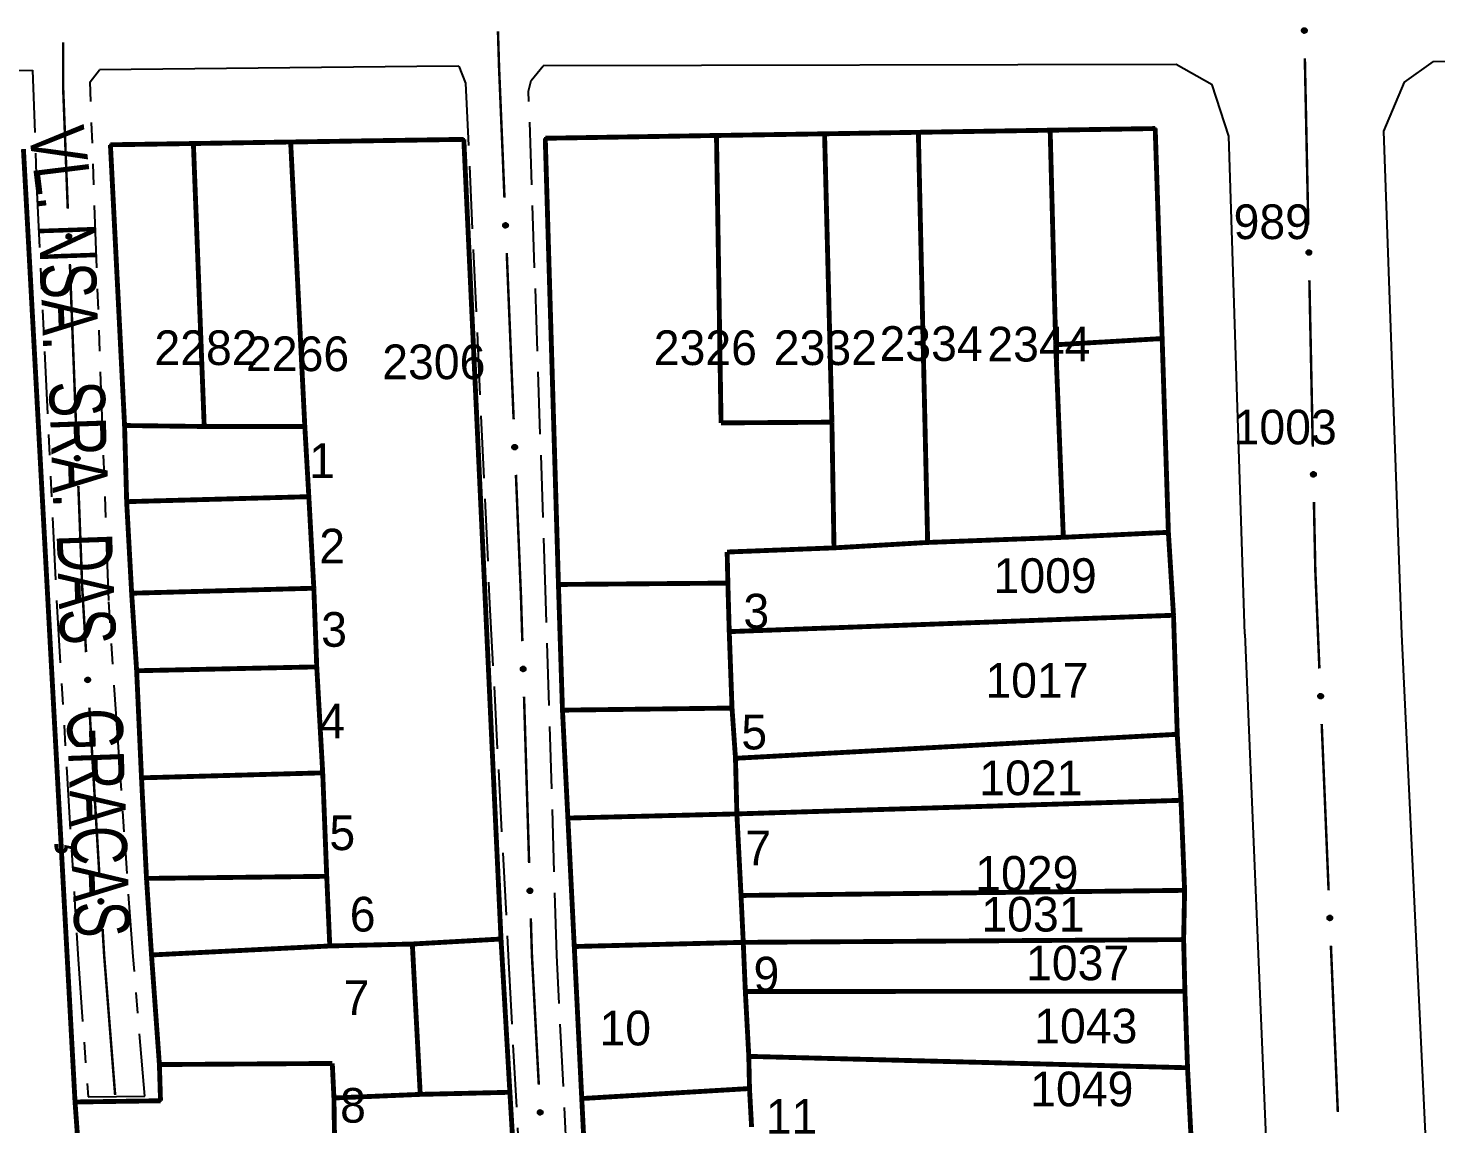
# Model space of a CAD drawing. Extents: x 202481 to 204056, y 4838981 to 4840330.
# Drawn here: x 203008.7 to 203110.2, y 4839804.8 to 4839883.8 of the extents above; entities that cross this region are included whole.
import ezdxf
from ezdxf.enums import TextEntityAlignment as Align

# ---------------------------------------------------------------- set-up
doc = ezdxf.new("R2010")
doc.units = 0
doc.header["$LTSCALE"] = 1.5
doc.header["$MEASUREMENT"] = 0
doc.linetypes.add('TRACO_11', pattern=[8, 3, -1, 3, -1])
doc.linetypes.add('TRACO_25', pattern=[8, 3, -1, 1, -1, 1, -1])
for name, color, linetype in [('CD_MALHA_LOTES', 7, 'CONTINUOUS'), ('RU-QUADRA', 210, 'CONTINUOUS'), ('SV-EIXO-RUA-N-PAV', 6, 'CONTINUOUS'), ('SV-EIXO-RUA-PAV', 20, 'CONTINUOUS'), ('SV-RUA-NAO-PAV', 7, 'CONTINUOUS'), ('SV-RUA-PAVIM', 7, 'CONTINUOUS'), ('SV-TXT-RUA-N-PAV', 7, 'CONTINUOUS'), ('Th_NmrPort', 1, 'CONTINUOUS')]:
    doc.layers.add(name, color=color, linetype=linetype)
doc.styles.add('ARIAL', font='ARIAL.SHX')

msp = doc.modelspace()

# ---------------------------------------------------------------- linework, layer by layer
at = {"layer": 'CD_MALHA_LOTES', "linetype": 'Continuous', "const_width": 0.35, "flags": 128}
for points in [[(203066.12, 4839876.16), (203072.88, 4839876.27)], [(203072.88, 4839876.27), (203082.38, 4839876.42)], [(203073.55, 4839846.7), (203072.88, 4839876.27)], [(203082.38, 4839876.42), (203089.95, 4839876.54)], [(203082.78, 4839860.95), (203082.38, 4839876.42)], [(203089.95, 4839876.54), (203090.45, 4839861.4)], [(203014.65, 4839875.37), (203020.63, 4839875.46)], [(203015.67, 4839855.13), (203014.65, 4839875.37)], [(203020.63, 4839875.46), (203027.64, 4839875.57)], [(203021.41, 4839855.06), (203020.63, 4839875.46)], [(203027.64, 4839875.57), (203040.12, 4839875.76)], [(203028.66, 4839855.06), (203027.64, 4839875.57)], [(203040.12, 4839875.76), (203042.8, 4839818.11)], [(203045.99, 4839875.84), (203058.33, 4839876.04)], [(203046.94, 4839843.67), (203045.99, 4839875.84)], [(203058.33, 4839876.04), (203066.12, 4839876.16)], [(203058.66, 4839855.32), (203058.33, 4839876.04)], [(203066.65, 4839855.37), (203066.12, 4839876.16)], [(203008.38, 4839875.06), (203012.1, 4839806.36)], [(203082.78, 4839860.95), (203090.45, 4839861.4)], [(203090.45, 4839861.4), (203090.9, 4839847.43)], [(203083.33, 4839847.07), (203082.78, 4839860.95)], [(203015.82, 4839849.64), (203015.67, 4839855.13)], [(203015.67, 4839855.13), (203021.41, 4839855.06)], [(203028.66, 4839855.06), (203021.41, 4839855.06)], [(203028.95, 4839850), (203028.66, 4839855.06)], [(203066.65, 4839855.37), (203058.66, 4839855.32)], [(203066.8, 4839846.31), (203066.65, 4839855.37)], [(203015.82, 4839849.64), (203028.95, 4839850)], [(203029.31, 4839843.4), (203028.95, 4839850)], [(203016.18, 4839843.04), (203015.82, 4839849.64)], [(203083.33, 4839847.07), (203073.55, 4839846.7)], [(203090.9, 4839847.43), (203083.33, 4839847.07)], [(203090.9, 4839847.43), (203091.27, 4839841.45)], [(203059.1, 4839846.01), (203066.8, 4839846.31)], [(203059.15, 4839843.77), (203059.1, 4839846.01)], [(203073.55, 4839846.7), (203066.8, 4839846.31)], [(203046.94, 4839843.67), (203059.15, 4839843.77)], [(203059.25, 4839840.27), (203059.15, 4839843.77)], [(203016.18, 4839843.04), (203029.31, 4839843.4)], [(203016.54, 4839837.45), (203016.18, 4839843.04)], [(203029.52, 4839837.73), (203029.31, 4839843.4)], [(203047.23, 4839834.61), (203046.94, 4839843.67)], [(203059.25, 4839840.27), (203091.27, 4839841.45)], [(203091.27, 4839841.45), (203091.54, 4839832.87)], [(203059.45, 4839834.76), (203059.25, 4839840.27)], [(203016.54, 4839837.45), (203029.52, 4839837.73)], [(203029.95, 4839830.09), (203029.52, 4839837.73)], [(203016.89, 4839829.73), (203016.54, 4839837.45)], [(203047.23, 4839834.61), (203059.45, 4839834.76)], [(203059.7, 4839831.14), (203059.45, 4839834.76)], [(203047.62, 4839826.83), (203047.23, 4839834.61)], [(203059.7, 4839831.14), (203091.54, 4839832.87)], [(203091.54, 4839832.87), (203091.81, 4839828.11)], [(203059.8, 4839827.13), (203059.7, 4839831.14)], [(203016.89, 4839829.73), (203029.95, 4839830.09)], [(203017.25, 4839822.48), (203016.89, 4839829.73)], [(203030.24, 4839822.63), (203029.95, 4839830.09)], [(203059.8, 4839827.13), (203091.81, 4839828.11)], [(203091.81, 4839828.11), (203092.07, 4839821.62)], [(203047.62, 4839826.83), (203059.8, 4839827.13)], [(203048.08, 4839817.57), (203047.62, 4839826.83)], [(203060.1, 4839821.25), (203059.8, 4839827.13)], [(203017.25, 4839822.48), (203030.24, 4839822.63)], [(203017.61, 4839816.96), (203017.25, 4839822.48)], [(203030.46, 4839817.61), (203030.24, 4839822.63)], [(203060.1, 4839821.25), (203092.07, 4839821.62)], [(203092.07, 4839821.62), (203092, 4839818.07)], [(203060.26, 4839817.87), (203060.1, 4839821.25)], [(203017.61, 4839816.96), (203030.46, 4839817.61)], [(203036.41, 4839817.75), (203030.46, 4839817.61)], [(203036.41, 4839817.75), (203042.8, 4839818.11)], [(203036.98, 4839806.91), (203036.41, 4839817.75)], [(203042.8, 4839818.11), (203043.44, 4839807.06)], [(203048.08, 4839817.57), (203060.26, 4839817.87)], [(203048.62, 4839806.61), (203048.08, 4839817.57)], [(203060.26, 4839817.87), (203092, 4839818.07)], [(203060.41, 4839814.33), (203060.26, 4839817.87)], [(203092, 4839818.07), (203092.09, 4839814.34)], [(203018.18, 4839809.06), (203017.61, 4839816.96)], [(203060.41, 4839814.33), (203092.09, 4839814.34)], [(203060.66, 4839809.65), (203060.41, 4839814.33)], [(203092.09, 4839814.34), (203092.28, 4839808.83)], [(203060.71, 4839807.33), (203060.66, 4839809.65)], [(203060.66, 4839809.65), (203092.28, 4839808.83)], [(203030.64, 4839809.14), (203018.18, 4839809.06)], [(203018.26, 4839806.45), (203018.18, 4839809.06)], [(203030.76, 4839806.65), (203030.64, 4839809.14)], [(203092.28, 4839808.83), (203092.53, 4839803.86)], [(203048.62, 4839806.61), (203060.71, 4839807.33)], [(203060.86, 4839804.56), (203060.71, 4839807.33)], [(203012.1, 4839806.36), (203018.26, 4839806.45)], [(203012.29, 4839803.72), (203012.1, 4839806.36)], [(203030.76, 4839806.65), (203036.98, 4839806.91)], [(203030.8, 4839803.84), (203030.76, 4839806.65)], [(203043.44, 4839807.06), (203036.98, 4839806.91)], [(203043.44, 4839807.06), (203043.94, 4839798.6)], [(203049.01, 4839798.85), (203048.62, 4839806.61)]]:
    msp.add_lwpolyline(points, dxfattribs=at)
at = {"layer": 'RU-QUADRA', "linetype": 'Continuous', "const_width": 0.18, "flags": 128}
for points in [[(203049.01, 4839798.85), (203048.62, 4839806.61), (203048.08, 4839817.57), (203047.62, 4839826.83), (203047.23, 4839834.61), (203046.94, 4839843.67), (203045.99, 4839875.84), (203058.33, 4839876.04), (203066.12, 4839876.16), (203072.88, 4839876.27), (203082.38, 4839876.42), (203089.97, 4839876.54), (203090.45, 4839861.4), (203090.9, 4839847.43), (203091.27, 4839841.45), (203091.54, 4839832.87), (203091.81, 4839828.11), (203092.07, 4839821.62), (203092, 4839818.07), (203092.09, 4839814.34), (203092.28, 4839808.83), (203092.53, 4839803.86)], [(203008.38, 4839875.06), (203012.1, 4839806.36), (203018.26, 4839806.45), (203018.18, 4839809.06), (203017.61, 4839816.96), (203017.25, 4839822.48), (203016.89, 4839829.73), (203016.54, 4839837.45), (203016.18, 4839843.04), (203015.82, 4839849.64), (203015.67, 4839855.13), (203014.65, 4839875.37), (203020.63, 4839875.46), (203027.64, 4839875.57), (203040.12, 4839875.76), (203042.8, 4839818.11), (203043.44, 4839807.06), (203043.94, 4839798.6)]]:
    msp.add_lwpolyline(points, dxfattribs=at)
at = {"layer": 'SV-EIXO-RUA-N-PAV', "const_width": 0.18}
for points in [[(203011.24, 4839879.56), (203011.24, 4839882.755597)], [(203011.270677, 4839878.756182), (203011.24, 4839879.56)], [(203011.575764, 4839870.762002), (203011.270677, 4839878.756182)], [(203012.18594, 4839854.773641), (203011.728308, 4839866.764911)], [(203012.62, 4839843.4), (203012.338483, 4839850.77655)], [(203012.6568, 4839842.783017), (203012.62, 4839843.4)], [(203012.894957, 4839838.790113), (203012.6568, 4839842.783017)], [(203013.847587, 4839822.818498), (203013.133115, 4839834.797209)], [(203014.2, 4839816.91), (203014.085744, 4839818.825594)], [(203014.206348, 4839816.829247), (203014.2, 4839816.91)], [(203014.99, 4839806.86), (203014.206348, 4839816.829247)]]:
    msp.add_lwpolyline(points, dxfattribs=at)
at = {"layer": 'SV-EIXO-RUA-N-PAV'}
for points in [[(203011.547515, 4839868.615682), (203011.511171, 4839868.64841), (203011.486627, 4839868.68397), (203011.474692, 4839868.719521), (203011.472338, 4839868.753686), (203011.473865, 4839868.78891), (203011.483241, 4839868.824083), (203011.502294, 4839868.860816), (203011.534868, 4839868.897505), (203011.572949, 4839868.920254), (203011.607176, 4839868.933819), (203011.64266, 4839868.938326), (203011.676853, 4839868.936268), (203011.713067, 4839868.925321), (203011.750104, 4839868.905649), (203011.786204, 4839868.872001), (203011.810027, 4839868.836974), (203011.820668, 4839868.802285), (203011.824972, 4839868.766583), (203011.822981, 4839868.730641), (203011.813579, 4839868.696168), (203011.793706, 4839868.658913), (203011.760023, 4839868.623722), (203011.725359, 4839868.599563), (203011.690828, 4839868.588438), (203011.655584, 4839868.584991), (203011.620236, 4839868.586094), (203011.584487, 4839868.594047), (203011.547515, 4839868.615682)], [(203012.15769, 4839852.627321), (203012.121346, 4839852.660049), (203012.096802, 4839852.695609), (203012.084868, 4839852.73116), (203012.082513, 4839852.765325), (203012.084041, 4839852.800549), (203012.093416, 4839852.835722), (203012.112469, 4839852.872455), (203012.145044, 4839852.909144), (203012.183124, 4839852.931893), (203012.217351, 4839852.945458), (203012.252835, 4839852.949965), (203012.287029, 4839852.947907), (203012.323243, 4839852.93696), (203012.36028, 4839852.917288), (203012.396379, 4839852.88364), (203012.420202, 4839852.848614), (203012.430843, 4839852.813924), (203012.435148, 4839852.778222), (203012.433157, 4839852.74228), (203012.423755, 4839852.707807), (203012.403881, 4839852.670552), (203012.370198, 4839852.635361), (203012.335535, 4839852.611202), (203012.301004, 4839852.600077), (203012.26576, 4839852.59663), (203012.230412, 4839852.597733), (203012.194662, 4839852.605686), (203012.15769, 4839852.627321)], [(203012.912705, 4839836.643681), (203012.875668, 4839836.675623), (203012.850368, 4839836.710648), (203012.837674, 4839836.745935), (203012.834588, 4839836.780042), (203012.835361, 4839836.815291), (203012.84398, 4839836.850657), (203012.862242, 4839836.88779), (203012.894023, 4839836.925168), (203012.931607, 4839836.948728), (203012.965536, 4839836.963023), (203013.000915, 4839836.968289), (203013.035145, 4839836.966965), (203013.071585, 4839836.956796), (203013.109035, 4839836.937923), (203013.145847, 4839836.905056), (203013.170415, 4839836.870548), (203013.181797, 4839836.836094), (203013.186865, 4839836.800493), (203013.185645, 4839836.764516), (203013.176984, 4839836.729849), (203013.157913, 4839836.692177), (203013.124992, 4839836.656273), (203013.090854, 4839836.631376), (203013.05657, 4839836.619514), (203013.021407, 4839836.615313), (203012.986044, 4839836.615658), (203012.950133, 4839836.622843), (203012.912705, 4839836.643681)], [(203013.865335, 4839820.672066), (203013.828297, 4839820.704007), (203013.802997, 4839820.739033), (203013.790304, 4839820.77432), (203013.787217, 4839820.808427), (203013.78799, 4839820.843675), (203013.79661, 4839820.879041), (203013.814871, 4839820.916174), (203013.846652, 4839820.953553), (203013.884236, 4839820.977112), (203013.918165, 4839820.991408), (203013.953544, 4839820.996674), (203013.987774, 4839820.995349), (203014.024214, 4839820.985181), (203014.061664, 4839820.966307), (203014.098476, 4839820.933441), (203014.123045, 4839820.898932), (203014.134426, 4839820.864479), (203014.139495, 4839820.828877), (203014.138275, 4839820.792901), (203014.129613, 4839820.758234), (203014.110542, 4839820.720561), (203014.077622, 4839820.684658), (203014.043484, 4839820.659761), (203014.009199, 4839820.647899), (203013.974037, 4839820.643698), (203013.938673, 4839820.644043), (203013.902762, 4839820.651227), (203013.865335, 4839820.672066)]]:
    msp.add_lwpolyline(points, close=True, dxfattribs=at)
for points in [[(203011.486627, 4839868.68397), (203011.473865, 4839868.78891)], [(203011.497092, 4839868.668621), (203011.479877, 4839868.797688)], [(203011.511171, 4839868.64841), (203011.483241, 4839868.824083)], [(203011.528442, 4839868.634314), (203011.49347, 4839868.835075)], [(203011.547515, 4839868.615682), (203011.502294, 4839868.860816)], [(203011.567766, 4839868.605773), (203011.520595, 4839868.875711)], [(203011.584487, 4839868.594047), (203011.534868, 4839868.897505)], [(203011.602323, 4839868.594802), (203011.553643, 4839868.904282)], [(203011.620236, 4839868.586094), (203011.572949, 4839868.920254)], [(203011.636671, 4839868.589286), (203011.58847, 4839868.921997)], [(203011.655584, 4839868.584991), (203011.607176, 4839868.933819)], [(203011.673538, 4839868.589327), (203011.627596, 4839868.934415)], [(203011.690828, 4839868.588438), (203011.64266, 4839868.938326)], [(203011.70873, 4839868.597498), (203011.660373, 4839868.9343)], [(203011.725359, 4839868.599563), (203011.676853, 4839868.936268)], [(203011.743609, 4839868.61385), (203011.696189, 4839868.926108)], [(203011.760023, 4839868.623722), (203011.713067, 4839868.925321)], [(203011.775189, 4839868.645096), (203011.732213, 4839868.912463)], [(203011.793706, 4839868.658913), (203011.750104, 4839868.905649)], [(203011.801055, 4839868.682952), (203011.768914, 4839868.881091)], [(203011.813579, 4839868.696168), (203011.786204, 4839868.872001)], [(203011.81748, 4839868.717717), (203011.798849, 4839868.848095)], [(203011.822981, 4839868.730641), (203011.810027, 4839868.836974)], [(203012.096802, 4839852.695609), (203012.084041, 4839852.800549)], [(203012.107267, 4839852.68026), (203012.090052, 4839852.809327)], [(203012.121346, 4839852.660049), (203012.093416, 4839852.835722)], [(203012.138618, 4839852.645953), (203012.103646, 4839852.846715)], [(203012.15769, 4839852.627321), (203012.112469, 4839852.872455)], [(203012.177941, 4839852.617412), (203012.130771, 4839852.88735)], [(203012.194662, 4839852.605686), (203012.145044, 4839852.909144)], [(203012.212498, 4839852.606441), (203012.163818, 4839852.915921)], [(203012.230412, 4839852.597733), (203012.183124, 4839852.931893)], [(203012.246846, 4839852.600925), (203012.198645, 4839852.933637)], [(203012.26576, 4839852.59663), (203012.217351, 4839852.945458)], [(203012.283714, 4839852.600966), (203012.237772, 4839852.946054)], [(203012.301004, 4839852.600077), (203012.252835, 4839852.949965)], [(203012.318905, 4839852.609137), (203012.270548, 4839852.945939)], [(203012.335535, 4839852.611202), (203012.287029, 4839852.947907)], [(203012.353785, 4839852.625489), (203012.306364, 4839852.937747)], [(203012.370198, 4839852.635361), (203012.323243, 4839852.93696)], [(203012.385365, 4839852.656735), (203012.342389, 4839852.924102)], [(203012.403881, 4839852.670552), (203012.36028, 4839852.917288)], [(203012.41123, 4839852.694591), (203012.379089, 4839852.89273)], [(203012.423755, 4839852.707807), (203012.396379, 4839852.88364)], [(203012.427655, 4839852.729356), (203012.409024, 4839852.859734)], [(203012.433157, 4839852.74228), (203012.420202, 4839852.848614)], [(203012.861159, 4839836.695527), (203012.841182, 4839836.824195)], [(203012.875668, 4839836.675623), (203012.84398, 4839836.850657)], [(203012.893238, 4839836.6619), (203012.853972, 4839836.861866)], [(203012.912705, 4839836.643681), (203012.862242, 4839836.88779)], [(203012.933164, 4839836.634208), (203012.88022, 4839836.903073)], [(203012.950133, 4839836.622843), (203012.894023, 4839836.925168)], [(203012.967948, 4839836.62398), (203012.912648, 4839836.932346)], [(203012.986044, 4839836.615658), (203012.931607, 4839836.948728)], [(203013.002407, 4839836.619201), (203012.947087, 4839836.950804)], [(203013.021407, 4839836.615313), (203012.965536, 4839836.963023)], [(203013.039265, 4839836.620032), (203012.985938, 4839836.964056)], [(203013.05657, 4839836.619514), (203013.000915, 4839836.968289)], [(203013.074273, 4839836.628955), (203013.01871, 4839836.964644)], [(203013.090854, 4839836.631376), (203013.035145, 4839836.966965)], [(203013.108794, 4839836.646051), (203013.054693, 4839836.957222)], [(203013.124992, 4839836.656273), (203013.071585, 4839836.956796)], [(203013.139697, 4839836.677967), (203013.091002, 4839836.944351)], [(203013.157913, 4839836.692177), (203013.109035, 4839836.937923)], [(203013.164746, 4839836.716368), (203013.128366, 4839836.913773)], [(203013.176984, 4839836.729849), (203013.145847, 4839836.905056)], [(203013.180422, 4839836.751477), (203013.159001, 4839836.881426)], [(203013.185645, 4839836.764516), (203013.170415, 4839836.870548)], [(203012.850368, 4839836.710648), (203012.835361, 4839836.815291)], [(203013.802997, 4839820.739033), (203013.78799, 4839820.843675)], [(203013.813789, 4839820.723912), (203013.793812, 4839820.85258)], [(203013.828297, 4839820.704007), (203013.79661, 4839820.879041)], [(203013.845867, 4839820.690284), (203013.806601, 4839820.890251)], [(203013.865335, 4839820.672066), (203013.814871, 4839820.916174)], [(203013.885793, 4839820.662593), (203013.832849, 4839820.931458)], [(203013.902762, 4839820.651227), (203013.846652, 4839820.953553)], [(203013.920577, 4839820.652365), (203013.865277, 4839820.960731)], [(203013.938673, 4839820.644043), (203013.884236, 4839820.977112)], [(203013.955036, 4839820.647586), (203013.899717, 4839820.979188)], [(203013.974037, 4839820.643698), (203013.918165, 4839820.991408)], [(203013.991894, 4839820.648417), (203013.938568, 4839820.992441)], [(203014.009199, 4839820.647899), (203013.953544, 4839820.996674)], [(203014.026902, 4839820.65734), (203013.97134, 4839820.993029)], [(203014.043484, 4839820.659761), (203013.987774, 4839820.995349)], [(203014.061423, 4839820.674435), (203014.007323, 4839820.985606)], [(203014.077622, 4839820.684658), (203014.024214, 4839820.985181)], [(203014.092326, 4839820.706351), (203014.043631, 4839820.972736)], [(203014.110542, 4839820.720561), (203014.061664, 4839820.966307)], [(203014.117375, 4839820.744753), (203014.080996, 4839820.942157)], [(203014.129613, 4839820.758234), (203014.098476, 4839820.933441)], [(203014.133051, 4839820.779862), (203014.111631, 4839820.909811)], [(203014.138275, 4839820.792901), (203014.123045, 4839820.898932)]]:
    msp.add_lwpolyline(points, dxfattribs=at)
at = {"layer": 'SV-EIXO-RUA-PAV', "const_width": 0.18}
for points in [[(203042.66, 4839880.95), (203042.581736, 4839883.548357)], [(203100.735682, 4839881.600175), (203100.980936, 4839869.602682)], [(203042.676571, 4839880.549879), (203042.66, 4839880.95)], [(203043.048991, 4839871.557587), (203042.676571, 4839880.549879)], [(203043.711071, 4839855.571292), (203043.214511, 4839867.561013)], [(203101.062688, 4839865.603517), (203101.307942, 4839853.606024)], [(203044.24, 4839842.8), (203043.876591, 4839851.574718)], [(203101.389693, 4839849.606859), (203101.471445, 4839845.607695)], [(203101.471445, 4839845.607695), (203101.49, 4839844.7)], [(203101.49, 4839844.7), (203101.784121, 4839837.613986)], [(203044.246642, 4839842.582341), (203044.24, 4839842.8)], [(203044.33814, 4839839.583737), (203044.246642, 4839842.582341)], [(203044.826132, 4839823.59118), (203044.460138, 4839835.585598)], [(203101.950008, 4839833.617427), (203102.447667, 4839821.627751)], [(203045.03, 4839816.91), (203044.94813, 4839819.593041)], [(203102.613553, 4839817.631192), (203103.111213, 4839805.641516)], [(203045.046741, 4839816.594734), (203045.03, 4839816.91)], [(203045.523992, 4839807.607397), (203045.046741, 4839816.594734)]]:
    msp.add_lwpolyline(points, dxfattribs=at)
at = {"layer": 'SV-EIXO-RUA-PAV'}
for points in [[(203100.801927, 4839883.745658), (203100.837687, 4839883.712292), (203100.861597, 4839883.676303), (203100.872901, 4839883.640546), (203100.87465, 4839883.606345), (203100.872499, 4839883.571154), (203100.862502, 4839883.536152), (203100.842802, 4839883.499762), (203100.809583, 4839883.463655), (203100.771106, 4839883.441584), (203100.736643, 4839883.428627), (203100.701085, 4839883.42475), (203100.666934, 4839883.427412), (203100.630919, 4839883.438999), (203100.594236, 4839883.459323), (203100.558738, 4839883.493605), (203100.535539, 4839883.529048), (203100.525514, 4839883.56392), (203100.521842, 4839883.599693), (203100.524469, 4839883.635594), (203100.53448, 4839883.669896), (203100.55501, 4839883.706793), (203100.58931, 4839883.741381), (203100.624397, 4839883.764923), (203100.659119, 4839883.775435), (203100.694419, 4839883.778257), (203100.729741, 4839883.776529), (203100.765344, 4839883.767945), (203100.801927, 4839883.745658)], [(203043.02771, 4839869.411188), (203042.99126, 4839869.443797), (203042.9666, 4839869.479277), (203042.954551, 4839869.514789), (203042.952085, 4839869.548946), (203042.953499, 4839869.584175), (203042.96276, 4839869.619379), (203042.981693, 4839869.656173), (203043.014149, 4839869.692968), (203043.052155, 4839869.71584), (203043.086338, 4839869.729517), (203043.121807, 4839869.734138), (203043.156007, 4839869.732192), (203043.192256, 4839869.721362), (203043.229357, 4839869.701811), (203043.265566, 4839869.66828), (203043.289502, 4839869.633331), (203043.300256, 4839869.598676), (203043.304676, 4839869.562989), (203043.302802, 4839869.52704), (203043.293512, 4839869.492536), (203043.273759, 4839869.455217), (203043.240191, 4839869.419918), (203043.205606, 4839869.395646), (203043.171111, 4839869.384409), (203043.135879, 4839869.380848), (203043.100527, 4839869.381836), (203043.064752, 4839869.389672), (203043.02771, 4839869.411188)], [(203101.128933, 4839867.749), (203101.164692, 4839867.715634), (203101.188603, 4839867.679645), (203101.199906, 4839867.643888), (203101.201656, 4839867.609687), (203101.199504, 4839867.574496), (203101.189508, 4839867.539494), (203101.169807, 4839867.503104), (203101.136588, 4839867.466997), (203101.098111, 4839867.444926), (203101.063649, 4839867.431969), (203101.028091, 4839867.428092), (203100.993939, 4839867.430754), (203100.957925, 4839867.442341), (203100.921242, 4839867.462665), (203100.885744, 4839867.496947), (203100.862544, 4839867.53239), (203100.85252, 4839867.567262), (203100.848848, 4839867.603035), (203100.851475, 4839867.638936), (203100.861486, 4839867.673238), (203100.882016, 4839867.710135), (203100.916316, 4839867.744723), (203100.951402, 4839867.768265), (203100.986125, 4839867.778777), (203101.021424, 4839867.781599), (203101.056747, 4839867.779871), (203101.09235, 4839867.771287), (203101.128933, 4839867.749)], [(203043.68979, 4839853.424892), (203043.65334, 4839853.457502), (203043.62868, 4839853.492982), (203043.616631, 4839853.528494), (203043.614165, 4839853.562651), (203043.615578, 4839853.597879), (203043.62484, 4839853.633083), (203043.643773, 4839853.669878), (203043.676229, 4839853.706672), (203043.714235, 4839853.729545), (203043.748418, 4839853.743221), (203043.783887, 4839853.747842), (203043.818087, 4839853.745896), (203043.854336, 4839853.735067), (203043.891437, 4839853.715515), (203043.927645, 4839853.681985), (203043.951582, 4839853.647035), (203043.962335, 4839853.612381), (203043.966756, 4839853.576693), (203043.964882, 4839853.540745), (203043.955592, 4839853.506241), (203043.935839, 4839853.468921), (203043.902271, 4839853.433622), (203043.867686, 4839853.40935), (203043.833191, 4839853.398113), (203043.797958, 4839853.394552), (203043.762607, 4839853.39554), (203043.726832, 4839853.403377), (203043.68979, 4839853.424892)], [(203101.455939, 4839851.752342), (203101.491698, 4839851.718976), (203101.515609, 4839851.682987), (203101.526912, 4839851.64723), (203101.528661, 4839851.613029), (203101.52651, 4839851.577838), (203101.516513, 4839851.542836), (203101.496813, 4839851.506446), (203101.463594, 4839851.470339), (203101.425117, 4839851.448268), (203101.390654, 4839851.435311), (203101.355096, 4839851.431434), (203101.320945, 4839851.434096), (203101.28493, 4839851.445683), (203101.248247, 4839851.466007), (203101.212749, 4839851.500289), (203101.18955, 4839851.535732), (203101.179525, 4839851.570604), (203101.175853, 4839851.606377), (203101.17848, 4839851.642278), (203101.188491, 4839851.67658), (203101.209021, 4839851.713477), (203101.243322, 4839851.748065), (203101.278408, 4839851.771607), (203101.31313, 4839851.782119), (203101.34843, 4839851.784941), (203101.383753, 4839851.783213), (203101.419356, 4839851.774629), (203101.455939, 4839851.752342)], [(203044.293492, 4839837.437696), (203044.257399, 4839837.470701), (203044.233127, 4839837.506447), (203044.221465, 4839837.542088), (203044.219371, 4839837.57627), (203044.221168, 4839837.611481), (203044.230812, 4839837.646582), (203044.250145, 4839837.683168), (203044.282999, 4839837.719607), (203044.321252, 4839837.742064), (203044.355582, 4839837.755368), (203044.391099, 4839837.759603), (203044.425276, 4839837.757284), (203044.461405, 4839837.746061), (203044.498291, 4839837.726107), (203044.534132, 4839837.692184), (203044.557687, 4839837.656976), (203044.568062, 4839837.622206), (203044.572094, 4839837.586473), (203044.569829, 4839837.550547), (203044.560163, 4839837.516146), (203044.540006, 4839837.479044), (203044.506055, 4839837.444112), (203044.471208, 4839837.420218), (203044.436593, 4839837.409358), (203044.401323, 4839837.40618), (203044.365985, 4839837.407553), (203044.330298, 4839837.415779), (203044.293492, 4839837.437696)], [(203101.971092, 4839835.763828), (203102.007545, 4839835.731222), (203102.032208, 4839835.695744), (203102.044261, 4839835.660234), (203102.04673, 4839835.626077), (203102.045319, 4839835.590848), (203102.036061, 4839835.555644), (203102.017131, 4839835.518847), (203101.984679, 4839835.48205), (203101.946675, 4839835.459174), (203101.912493, 4839835.445494), (203101.877024, 4839835.44087), (203101.842824, 4839835.442813), (203101.806574, 4839835.453639), (203101.769472, 4839835.473187), (203101.73326, 4839835.506714), (203101.70932, 4839835.541661), (203101.698564, 4839835.576315), (203101.69414, 4839835.612002), (203101.696011, 4839835.647951), (203101.705298, 4839835.682456), (203101.725047, 4839835.719777), (203101.758612, 4839835.755079), (203101.793195, 4839835.779354), (203101.827688, 4839835.790594), (203101.862921, 4839835.794159), (203101.898272, 4839835.793174), (203101.934048, 4839835.785341), (203101.971092, 4839835.763828)], [(203044.781484, 4839821.44514), (203044.745391, 4839821.478144), (203044.721119, 4839821.513891), (203044.709457, 4839821.549532), (203044.707363, 4839821.583714), (203044.70916, 4839821.618925), (203044.718804, 4839821.654025), (203044.738137, 4839821.690612), (203044.770991, 4839821.727051), (203044.809244, 4839821.749508), (203044.843574, 4839821.762811), (203044.879092, 4839821.767046), (203044.913268, 4839821.764728), (203044.949397, 4839821.753504), (203044.986283, 4839821.73355), (203045.022124, 4839821.699628), (203045.045679, 4839821.66442), (203045.056055, 4839821.62965), (203045.060086, 4839821.593916), (203045.057821, 4839821.55799), (203045.048156, 4839821.52359), (203045.027998, 4839821.486488), (203044.994047, 4839821.451556), (203044.9592, 4839821.427662), (203044.924585, 4839821.416801), (203044.889316, 4839821.413624), (203044.853977, 4839821.414997), (203044.81829, 4839821.423222), (203044.781484, 4839821.44514)], [(203102.634637, 4839819.777594), (203102.671091, 4839819.744987), (203102.695754, 4839819.70951), (203102.707807, 4839819.673999), (203102.710275, 4839819.639842), (203102.708865, 4839819.604613), (203102.699607, 4839819.569409), (203102.680677, 4839819.532612), (203102.648225, 4839819.495815), (203102.610221, 4839819.472939), (203102.576039, 4839819.459259), (203102.54057, 4839819.454635), (203102.50637, 4839819.456578), (203102.47012, 4839819.467404), (203102.433017, 4839819.486952), (203102.396806, 4839819.520479), (203102.372866, 4839819.555426), (203102.362109, 4839819.59008), (203102.357686, 4839819.625767), (203102.359556, 4839819.661716), (203102.368843, 4839819.696221), (203102.388593, 4839819.733542), (203102.422157, 4839819.768844), (203102.45674, 4839819.793119), (203102.491234, 4839819.804359), (203102.526467, 4839819.807924), (203102.561818, 4839819.806939), (203102.597593, 4839819.799106), (203102.634637, 4839819.777594)], [(203045.527741, 4839805.460895), (203045.490913, 4839805.493078), (203045.465841, 4839805.528268), (203045.453378, 4839805.563636), (203045.450515, 4839805.597763), (203045.451517, 4839805.633005), (203045.460367, 4839805.668314), (203045.478871, 4839805.705328), (203045.510895, 4839805.742498), (203045.548631, 4839805.765812), (203045.582653, 4839805.779886), (203045.618066, 4839805.784921), (203045.652286, 4839805.783373), (203045.688659, 4839805.772967), (203045.725985, 4839805.75385), (203045.762582, 4839805.720744), (203045.786925, 4839805.686076), (203045.798081, 4839805.651549), (203045.802918, 4839805.615915), (203045.801463, 4839805.579948), (203045.792576, 4839805.545338), (203045.77326, 4839805.50779), (203045.740106, 4839805.472102), (203045.705806, 4839805.447429), (203045.671444, 4839805.43579), (203045.636256, 4839805.431819), (203045.600895, 4839805.432394), (203045.565031, 4839805.439813), (203045.527741, 4839805.460895)]]:
    msp.add_lwpolyline(points, close=True, dxfattribs=at)
for points in [[(203100.524469, 4839883.635594), (203100.535539, 4839883.529048)], [(203100.530199, 4839883.648419), (203100.546518, 4839883.517731)], [(203100.53448, 4839883.669896), (203100.558738, 4839883.493605)], [(203100.547237, 4839883.682887), (203100.575864, 4839883.484211)], [(203100.55501, 4839883.706793), (203100.594236, 4839883.459323)], [(203100.573768, 4839883.72028), (203100.612004, 4839883.452194)], [(203100.58931, 4839883.741381), (203100.630919, 4839883.438999)], [(203100.605896, 4839883.750962), (203100.647781, 4839883.437913)], [(203100.624397, 4839883.764923), (203100.666934, 4839883.427412)], [(203100.64106, 4839883.766694), (203100.683446, 4839883.429088)], [(203100.659119, 4839883.775435), (203100.701085, 4839883.42475)], [(203100.676391, 4839883.77424), (203100.716216, 4839883.428393)], [(203100.694419, 4839883.778257), (203100.736643, 4839883.428627)], [(203100.713253, 4839883.773629), (203100.755556, 4839883.440116)], [(203100.729741, 4839883.776529), (203100.771106, 4839883.441584)], [(203100.747498, 4839883.767505), (203100.790691, 4839883.457212)], [(203100.765344, 4839883.767945), (203100.809583, 4839883.463655)], [(203100.781855, 4839883.755924), (203100.824239, 4839883.485194)], [(203100.801927, 4839883.745658), (203100.842802, 4839883.499762)], [(203100.820667, 4839883.726692), (203100.85208, 4839883.525342)], [(203100.837687, 4839883.712292), (203100.862502, 4839883.536152)], [(203100.851406, 4839883.691835), (203100.866333, 4839883.562483)], [(203100.861597, 4839883.676303), (203100.872499, 4839883.571154)], [(203042.9666, 4839869.479277), (203042.953499, 4839869.584175)], [(203042.977115, 4839869.463962), (203042.959481, 4839869.592973)], [(203042.99126, 4839869.443797), (203042.96276, 4839869.619379)], [(203043.008577, 4839869.429757), (203042.972954, 4839869.630404)], [(203043.02771, 4839869.411188), (203042.981693, 4839869.656173)], [(203043.047993, 4839869.401344), (203042.999947, 4839869.671127)], [(203043.064752, 4839869.389672), (203043.014149, 4839869.692968)], [(203043.082585, 4839869.390486), (203043.032901, 4839869.699806)], [(203043.100527, 4839869.381836), (203043.052155, 4839869.71584)], [(203043.116952, 4839869.385081), (203043.067671, 4839869.717634)], [(203043.135879, 4839869.380848), (203043.086338, 4839869.729517)], [(203043.153819, 4839869.385242), (203043.106756, 4839869.730179)], [(203043.171111, 4839869.384409), (203043.121807, 4839869.734138)], [(203043.188983, 4839869.393527), (203043.139533, 4839869.73017)], [(203043.205606, 4839869.395646), (203043.156007, 4839869.732192)], [(203043.22381, 4839869.409992), (203043.175376, 4839869.722095)], [(203043.240191, 4839869.419918), (203043.192256, 4839869.721362)], [(203043.255288, 4839869.441341), (203043.211444, 4839869.708566)], [(203043.273759, 4839869.455217), (203043.229357, 4839869.701811)], [(203043.28103, 4839869.47928), (203043.248246, 4839869.677314)], [(203043.293512, 4839869.492536), (203043.265566, 4839869.66828)], [(203043.297342, 4839869.514098), (203043.278288, 4839869.644416)], [(203043.302802, 4839869.52704), (203043.289502, 4839869.633331)], [(203100.851475, 4839867.638936), (203100.862544, 4839867.53239)], [(203100.857204, 4839867.651761), (203100.873524, 4839867.521073)], [(203100.861486, 4839867.673238), (203100.885744, 4839867.496947)], [(203100.874242, 4839867.686229), (203100.90287, 4839867.487553)], [(203100.882016, 4839867.710135), (203100.921242, 4839867.462665)], [(203100.900774, 4839867.723622), (203100.939009, 4839867.455536)], [(203100.916316, 4839867.744723), (203100.957925, 4839867.442341)], [(203100.932902, 4839867.754304), (203100.974786, 4839867.441255)], [(203100.951402, 4839867.768265), (203100.993939, 4839867.430754)], [(203100.968065, 4839867.770036), (203101.010452, 4839867.43243)], [(203100.986125, 4839867.778777), (203101.028091, 4839867.428092)], [(203101.003396, 4839867.777582), (203101.043221, 4839867.431735)], [(203101.021424, 4839867.781599), (203101.063649, 4839867.431969)], [(203101.040258, 4839867.776971), (203101.082561, 4839867.443458)], [(203101.056747, 4839867.779871), (203101.098111, 4839867.444926)], [(203101.074504, 4839867.770847), (203101.117697, 4839867.460554)], [(203101.09235, 4839867.771287), (203101.136588, 4839867.466997)], [(203101.108861, 4839867.759266), (203101.151245, 4839867.488536)], [(203101.128933, 4839867.749), (203101.169807, 4839867.503104)], [(203101.147673, 4839867.730033), (203101.179085, 4839867.528684)], [(203101.164692, 4839867.715634), (203101.189508, 4839867.539494)], [(203101.178411, 4839867.695177), (203101.193339, 4839867.565825)], [(203101.188603, 4839867.679645), (203101.199504, 4839867.574496)], [(203043.62868, 4839853.492982), (203043.615578, 4839853.597879)], [(203043.639195, 4839853.477667), (203043.621561, 4839853.606677)], [(203043.65334, 4839853.457502), (203043.62484, 4839853.633083)], [(203043.670657, 4839853.443462), (203043.635033, 4839853.644109)], [(203043.68979, 4839853.424892), (203043.643773, 4839853.669878)], [(203043.710073, 4839853.415049), (203043.662026, 4839853.684832)], [(203043.726832, 4839853.403377), (203043.676229, 4839853.706672)], [(203043.744665, 4839853.40419), (203043.694981, 4839853.71351)], [(203043.762607, 4839853.39554), (203043.714235, 4839853.729545)], [(203043.779031, 4839853.398785), (203043.729751, 4839853.731339)], [(203043.797958, 4839853.394552), (203043.748418, 4839853.743221)], [(203043.815898, 4839853.398946), (203043.768836, 4839853.743883)], [(203043.833191, 4839853.398113), (203043.783887, 4839853.747842)], [(203043.851063, 4839853.407231), (203043.801613, 4839853.743875)], [(203043.867686, 4839853.40935), (203043.818087, 4839853.745896)], [(203043.885889, 4839853.423696), (203043.837456, 4839853.735799)], [(203043.902271, 4839853.433622), (203043.854336, 4839853.735067)], [(203043.917368, 4839853.455045), (203043.873524, 4839853.72227)], [(203043.935839, 4839853.468921), (203043.891437, 4839853.715515)], [(203043.94311, 4839853.492985), (203043.910326, 4839853.691018)], [(203043.955592, 4839853.506241), (203043.927645, 4839853.681985)], [(203043.959422, 4839853.527803), (203043.940368, 4839853.65812)], [(203043.964882, 4839853.540745), (203043.951582, 4839853.647035)], [(203101.17848, 4839851.642278), (203101.18955, 4839851.535732)], [(203101.18421, 4839851.655103), (203101.200529, 4839851.524415)], [(203101.188491, 4839851.67658), (203101.212749, 4839851.500289)], [(203101.201248, 4839851.689571), (203101.229876, 4839851.490895)], [(203101.209021, 4839851.713477), (203101.248247, 4839851.466007)], [(203101.227779, 4839851.726964), (203101.266015, 4839851.458878)], [(203101.243322, 4839851.748065), (203101.28493, 4839851.445683)], [(203101.259908, 4839851.757646), (203101.301792, 4839851.444597)], [(203101.278408, 4839851.771607), (203101.320945, 4839851.434096)], [(203101.295071, 4839851.773378), (203101.337457, 4839851.435772)], [(203101.31313, 4839851.782119), (203101.355096, 4839851.431434)], [(203101.330402, 4839851.780924), (203101.370227, 4839851.435077)], [(203101.34843, 4839851.784941), (203101.390654, 4839851.435311)], [(203101.367264, 4839851.780313), (203101.409567, 4839851.4468)], [(203101.383753, 4839851.783213), (203101.425117, 4839851.448268)], [(203101.401509, 4839851.774189), (203101.444702, 4839851.463896)], [(203101.419356, 4839851.774629), (203101.463594, 4839851.470339)], [(203101.435866, 4839851.762608), (203101.47825, 4839851.491878)], [(203101.455939, 4839851.752342), (203101.496813, 4839851.506446)], [(203101.474679, 4839851.733375), (203101.506091, 4839851.532026)], [(203101.491698, 4839851.718976), (203101.516513, 4839851.542836)], [(203101.505417, 4839851.698519), (203101.520344, 4839851.569167)], [(203101.515609, 4839851.682987), (203101.52651, 4839851.577838)], [(203044.233127, 4839837.506447), (203044.221168, 4839837.611481)], [(203044.243475, 4839837.491018), (203044.227246, 4839837.620213)], [(203044.257399, 4839837.470701), (203044.230812, 4839837.646582)], [(203044.274562, 4839837.456473), (203044.241125, 4839837.657496)], [(203044.293492, 4839837.437696), (203044.250145, 4839837.683168)], [(203044.313667, 4839837.427633), (203044.26856, 4839837.697923)], [(203044.330298, 4839837.415779), (203044.282999, 4839837.719607)], [(203044.348138, 4839837.416398), (203044.301825, 4839837.726241)], [(203044.365985, 4839837.407553), (203044.321252, 4839837.742064)], [(203044.382444, 4839837.410619), (203044.336786, 4839837.743689)], [(203044.401323, 4839837.40618), (203044.355582, 4839837.755368)], [(203044.41931, 4839837.410379), (203044.376006, 4839837.755807)], [(203044.436593, 4839837.409358), (203044.391099, 4839837.759603)], [(203044.454563, 4839837.41828), (203044.408781, 4839837.755442)], [(203044.471208, 4839837.420218), (203044.425276, 4839837.757284)], [(203044.489567, 4839837.434365), (203044.444533, 4839837.746977)], [(203044.506055, 4839837.444112), (203044.461405, 4839837.746061)], [(203044.521384, 4839837.465369), (203044.480452, 4839837.733057)], [(203044.540006, 4839837.479044), (203044.498291, 4839837.726107)], [(203044.547538, 4839837.503027), (203044.516912, 4839837.701405)], [(203044.560163, 4839837.516146), (203044.534132, 4839837.692184)], [(203044.564228, 4839837.537665), (203044.546594, 4839837.668182)], [(203044.569829, 4839837.550547), (203044.557687, 4839837.656976)], [(203101.696011, 4839835.647951), (203101.70932, 4839835.541661)], [(203101.701469, 4839835.660893), (203101.720535, 4839835.530578)], [(203101.705298, 4839835.682456), (203101.73326, 4839835.506714)], [(203101.717778, 4839835.695713), (203101.75058, 4839835.497682)], [(203101.725047, 4839835.719777), (203101.769472, 4839835.473187)], [(203101.743517, 4839835.733655), (203101.787385, 4839835.466433)], [(203101.758612, 4839835.755079), (203101.806574, 4839835.453639)], [(203101.774993, 4839835.765007), (203101.823455, 4839835.452908)], [(203101.793195, 4839835.779354), (203101.842824, 4839835.442813)], [(203101.809817, 4839835.781475), (203101.859298, 4839835.444836)], [(203101.827688, 4839835.790594), (203101.877024, 4839835.44087)], [(203101.844981, 4839835.789763), (203101.892075, 4839835.44483)], [(203101.862921, 4839835.794159), (203101.912493, 4839835.445494)], [(203101.881848, 4839835.789927), (203101.93116, 4839835.457378)], [(203101.898272, 4839835.793174), (203101.946675, 4839835.459174)], [(203101.916215, 4839835.784525), (203101.965928, 4839835.47521)], [(203101.934048, 4839835.785341), (203101.984679, 4839835.48205)], [(203101.950808, 4839835.77367), (203101.998879, 4839835.503892)], [(203101.971092, 4839835.763828), (203102.017131, 4839835.518847)], [(203101.990227, 4839835.745261), (203102.025869, 4839835.544617)], [(203102.007545, 4839835.731222), (203102.036061, 4839835.555644)], [(203102.021692, 4839835.711059), (203102.039338, 4839835.58205)], [(203102.032208, 4839835.695744), (203102.045319, 4839835.590848)], [(203044.721119, 4839821.513891), (203044.70916, 4839821.618925)], [(203044.731467, 4839821.498462), (203044.715238, 4839821.627657)], [(203044.745391, 4839821.478144), (203044.718804, 4839821.654025)], [(203044.762554, 4839821.463916), (203044.729117, 4839821.664939)], [(203044.781484, 4839821.44514), (203044.738137, 4839821.690612)], [(203044.801659, 4839821.435076), (203044.756552, 4839821.705366)], [(203044.81829, 4839821.423222), (203044.770991, 4839821.727051)], [(203044.836131, 4839821.423842), (203044.789817, 4839821.733684)], [(203044.853977, 4839821.414997), (203044.809244, 4839821.749508)], [(203044.870436, 4839821.418063), (203044.824779, 4839821.751133)], [(203044.889316, 4839821.413624), (203044.843574, 4839821.762811)], [(203044.907303, 4839821.417822), (203044.863998, 4839821.763251)], [(203044.924585, 4839821.416801), (203044.879092, 4839821.767046)], [(203044.942556, 4839821.425724), (203044.896773, 4839821.762886)], [(203044.9592, 4839821.427662), (203044.913268, 4839821.764728)], [(203044.977559, 4839821.441809), (203044.932526, 4839821.754421)], [(203044.994047, 4839821.451556), (203044.949397, 4839821.753504)], [(203045.009377, 4839821.472813), (203044.968445, 4839821.7405)], [(203045.027998, 4839821.486488), (203044.986283, 4839821.73355)], [(203045.035531, 4839821.51047), (203045.004905, 4839821.708849)], [(203045.048156, 4839821.52359), (203045.022124, 4839821.699628)], [(203045.052221, 4839821.545109), (203045.034587, 4839821.675626)], [(203045.057821, 4839821.55799), (203045.045679, 4839821.66442)], [(203102.359556, 4839819.661716), (203102.372866, 4839819.555426)], [(203102.365015, 4839819.674658), (203102.384081, 4839819.544343)], [(203102.368843, 4839819.696221), (203102.396806, 4839819.520479)], [(203102.381324, 4839819.709478), (203102.414126, 4839819.511447)], [(203102.388593, 4839819.733542), (203102.433017, 4839819.486952)], [(203102.407063, 4839819.74742), (203102.450931, 4839819.480198)], [(203102.422157, 4839819.768844), (203102.47012, 4839819.467404)], [(203102.438538, 4839819.778772), (203102.487001, 4839819.466673)], [(203102.45674, 4839819.793119), (203102.50637, 4839819.456578)], [(203102.473363, 4839819.79524), (203102.522844, 4839819.458601)], [(203102.491234, 4839819.804359), (203102.54057, 4839819.454635)], [(203102.508527, 4839819.803528), (203102.555621, 4839819.458596)], [(203102.526467, 4839819.807924), (203102.576039, 4839819.459259)], [(203102.545394, 4839819.803692), (203102.594705, 4839819.471143)], [(203102.561818, 4839819.806939), (203102.610221, 4839819.472939)], [(203102.57976, 4839819.79829), (203102.629473, 4839819.488975)], [(203102.597593, 4839819.799106), (203102.648225, 4839819.495815)], [(203102.614354, 4839819.787435), (203102.662425, 4839819.517657)], [(203102.634637, 4839819.777594), (203102.680677, 4839819.532612)], [(203102.653772, 4839819.759026), (203102.689414, 4839819.558382)], [(203102.671091, 4839819.744987), (203102.699607, 4839819.569409)], [(203102.685237, 4839819.724824), (203102.702883, 4839819.595815)], [(203102.695754, 4839819.70951), (203102.708865, 4839819.604613)], [(203045.465841, 4839805.528268), (203045.451517, 4839805.633005)], [(203045.476534, 4839805.513076), (203045.457397, 4839805.641872)], [(203045.490913, 4839805.493078), (203045.460367, 4839805.668314)], [(203045.508393, 4839805.47924), (203045.470432, 4839805.679458)], [(203045.527741, 4839805.460895), (203045.478871, 4839805.705328)], [(203045.548137, 4839805.451289), (203045.496948, 4839805.720493)], [(203045.565031, 4839805.439813), (203045.510895, 4839805.742498)], [(203045.582854, 4839805.440834), (203045.529566, 4839805.749554)], [(203045.600895, 4839805.432394), (203045.548631, 4839805.765812)], [(203045.617281, 4839805.43583), (203045.564125, 4839805.767787)], [(203045.636256, 4839805.431819), (203045.582653, 4839805.779886)], [(203045.654143, 4839805.436421), (203045.603062, 4839805.780786)], [(203045.671444, 4839805.43579), (203045.618066, 4839805.784921)], [(203045.689209, 4839805.445116), (203045.635837, 4839805.78116)], [(203045.705806, 4839805.447429), (203045.652286, 4839805.783373)], [(203045.723841, 4839805.461986), (203045.671771, 4839805.773503)], [(203045.740106, 4839805.472102), (203045.688659, 4839805.772967)], [(203045.754951, 4839805.4937), (203045.707994, 4839805.760396)], [(203045.77326, 4839805.50779), (203045.725985, 4839805.75385)], [(203045.78025, 4839805.531937), (203045.745159, 4839805.729575)], [(203045.792576, 4839805.545338), (203045.762582, 4839805.720744)], [(203045.796155, 4839805.566943), (203045.775582, 4839805.697029)], [(203045.801463, 4839805.579948), (203045.786925, 4839805.686076)]]:
    msp.add_lwpolyline(points, dxfattribs=at)
at = {"layer": 'SV-RUA-NAO-PAV', "linetype": 'TRACO_25'}
msp.add_polyline3d([(203009.04, 4839880.75, 5.52), (203009.32, 4839872.46, 5.52), (203010.77, 4839842.51, 5.52), (203012.32, 4839816.66, 5.52), (203013.04, 4839806.73, 5.52), (203017.14, 4839806.79, 5.52), (203016.28, 4839816.85, 5.52), (203015.22, 4839831.93, 5.52), (203014.54, 4839842.51, 5.52), (203013.19, 4839879.9, 5.52), (203013.87, 4839880.77, 5.52)], dxfattribs=at)
at = {"layer": 'SV-RUA-PAVIM', "linetype": 'Continuous'}
for points in [[(203118.03, 4839596.84, 10.64), (203114.7, 4839676.84, 8.03), (203112.11, 4839739.43, 6.02), (203109.97, 4839792.94, 5.37), (203107.72, 4839840.08, 5.04), (203107.13, 4839856.8, 5.02), (203106.43, 4839876.34, 5.02), (203107.91, 4839879.88, 5.02), (203110.01, 4839881.38, 5.02), (203185.41, 4839881.58, 5.42), (203282.15, 4839881.62, 6.57), (203284.75, 4839879.98, 6.61), (203285.69, 4839877.88, 6.65), (203286.3, 4839850.71, 8.16), (203286.45, 4839844.13, 8.16)], [(203096.4, 4839840.08, 4.89), (203099.75, 4839759.97, 5.4), (203102.94, 4839684.27, 7.27), (203106.01, 4839605.54, 10.15), (203108.87, 4839537.6, 11.71), (203108.4, 4839534.87, 11.71), (203106.51, 4839532.98, 11.71), (203101.36, 4839532.17, 11.71), (203023.45, 4839526.72, 11.34), (202935.99, 4839522.88, 10.96), (202931.85, 4839523.23, 10.96), (202930.03, 4839527.11, 10.96), (202926.62, 4839597.41, 9.97), (202923.4, 4839668.04, 9.31), (202920.38, 4839743.25, 8.02), (202915.66, 4839852.95, 6.24), (202915.17, 4839863.32, 5.54), (202914.6, 4839875.39, 5.54), (202916.04, 4839878.61, 5.54), (202918.68, 4839879.86, 5.52), (203009.04, 4839880.75, 5.52)], [(203039.76, 4839881.03, 4.82), (203036.73, 4839881.02, 4.82), (203013.87, 4839880.77, 5.52)], [(203096.4, 4839840.08, 5), (203095.85, 4839857.18, 5), (203095.25, 4839875.98, 4.98), (203094.05, 4839879.7, 4.92), (203091.47, 4839881.16, 4.92), (203045.85, 4839881.06, 4.82)]]:
    msp.add_polyline3d(points, dxfattribs=at)
at = {"layer": 'SV-RUA-PAVIM', "linetype": 'TRACO_11'}
msp.add_polyline3d([(203039.76, 4839881.03, 4.82), (203040.24, 4839879.81, 4.82), (203041.98, 4839842.31, 4.82), (203043.34, 4839816.47, 4.82), (203051.62, 4839663.33, 4.82), (203054.55, 4839663.65, 4.82), (203046.82, 4839816.95, 4.82), (203046.04, 4839842.51, 4.82), (203044.79, 4839879.23, 4.82), (203044.98, 4839880, 4.82), (203045.85, 4839881.06, 4.82)], dxfattribs=at)

# ---------------------------------------------------------------- texts
at = {"layer": 'SV-TXT-RUA-N-PAV', "style": 'ARIAL', "width": 0.7}
for s, rotation, p in [('VL.', 277, (203008.75, 4839876.4)), ('NSA.', 272, (203009.49, 4839869.63)), ('SRA.', 272, (203010.22, 4839858.28)), ('DAS', 272, (203010.77, 4839847.3)), ('GRAÇAS', 272, (203011.5, 4839834.67))]:
    msp.add_text(s, height=4, rotation=rotation, dxfattribs=at).set_placement(p)
at = {"layer": 'Th_NmrPort', "color": 1}
for s, p in [('989', (203095.6, 4839869.82)), ('2334', (203070.08, 4839861.04)), ('2344', (203077.85, 4839860.996667)), ('2282', (203017.82, 4839860.74)), ('2266', (203024.42, 4839860.3)), ('2326', (203053.81, 4839860.74)), ('2332', (203062.46, 4839860.74)), ('2306', (203034.24, 4839859.72)), ('1003', (203095.6, 4839855.02)), ('1', (203028.97, 4839852.6)), ('2', (203029.7, 4839846.44)), ('1009', (203078.3, 4839844.31)), ('3', (203060.27, 4839841.75)), ('3', (203029.84, 4839840.43)), ('1017', (203077.71, 4839836.76)), ('4', (203029.7, 4839833.83)), ('5', (203060.12, 4839833.03)), ('1021', (203077.27, 4839829.73)), ('5', (203030.43, 4839825.77)), ('7', (203060.41, 4839824.67)), ('1029', (203076.98, 4839822.84)), ('6', (203031.9, 4839819.9)), ('1031', (203077.42, 4839819.9)), ('1037', (203080.64, 4839816.39)), ('9', (203061, 4839815.58)), ('7', (203031.46, 4839813.89)), ('10', (203049.893333, 4839811.69)), ('1043', (203081.23, 4839811.84)), ('1049', (203080.94, 4839807.3)), ('8', (203031.203333, 4839806.12)), ('11', (203061.88, 4839805.32))]:
    msp.add_text(s, height=2.5, dxfattribs=at).set_placement(p, align=Align.MIDDLE_LEFT)

doc.saveas('drawing.dxf')
